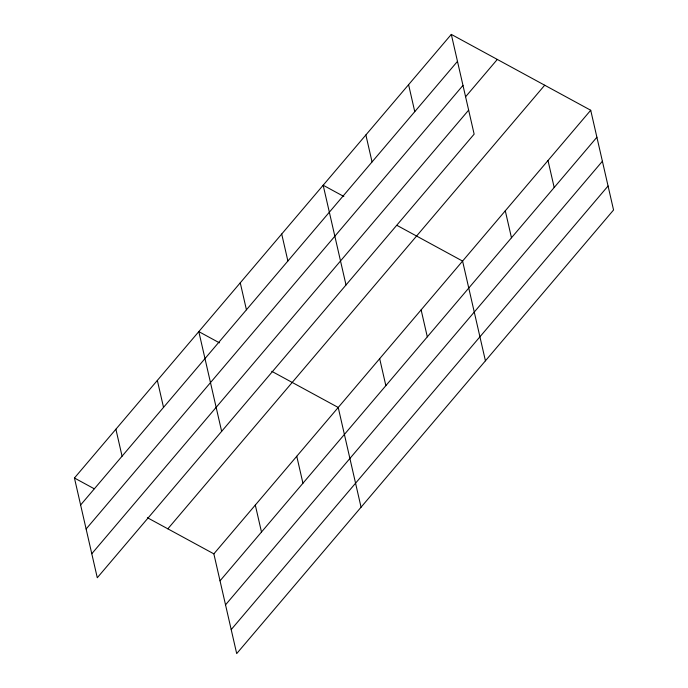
<?xml version="1.0" encoding="UTF-8"?>
<svg xmlns="http://www.w3.org/2000/svg" width="688" height="688" viewBox="0 0 688 688"><rect width="100%" height="100%" fill="white"/><g stroke="black" fill="none" stroke-linecap="round" stroke-linejoin="round"><path stroke-width="1.03" d="M451.302 34.4L474.144 134.143L97.283 577.748L74.442 478.005L451.302 34.4L590.717 110.252L613.558 209.995L236.698 653.6L213.856 553.857L147.395 517.703M80.616 504.983L457.477 61.378M86.12 528.995L462.981 85.389M465.621 96.733L497.312 59.435M91.779 553.737L468.648 110.132M167.846 528.823L544.707 85.217M213.856 553.857L590.717 110.252M220.031 580.835L596.9 137.23M225.535 604.847L602.396 161.241M231.202 629.589L608.063 185.984M343.828 196.467L323.171 185.227L346.012 284.97M397.062 225.423L462.585 261.079L485.427 360.822M219.463 342.856L198.806 331.616L221.648 431.359M271.76 371.314L338.221 407.468L361.062 507.211M74.442 478.005L94.153 488.729M548.009 160.528L554.184 187.506M505.293 210.803L511.476 237.781M408.586 84.676L414.769 111.654M421.125 309.875L427.308 336.853M365.878 134.951L372.053 161.929M379.673 358.672L385.856 385.65M281.71 234.023L287.894 261.001M296.76 456.264L302.944 483.243M240.258 282.82L246.433 309.798M255.308 505.061L261.492 532.039M157.346 380.412L163.529 407.391M115.894 429.209L122.068 456.187"/></g></svg>
